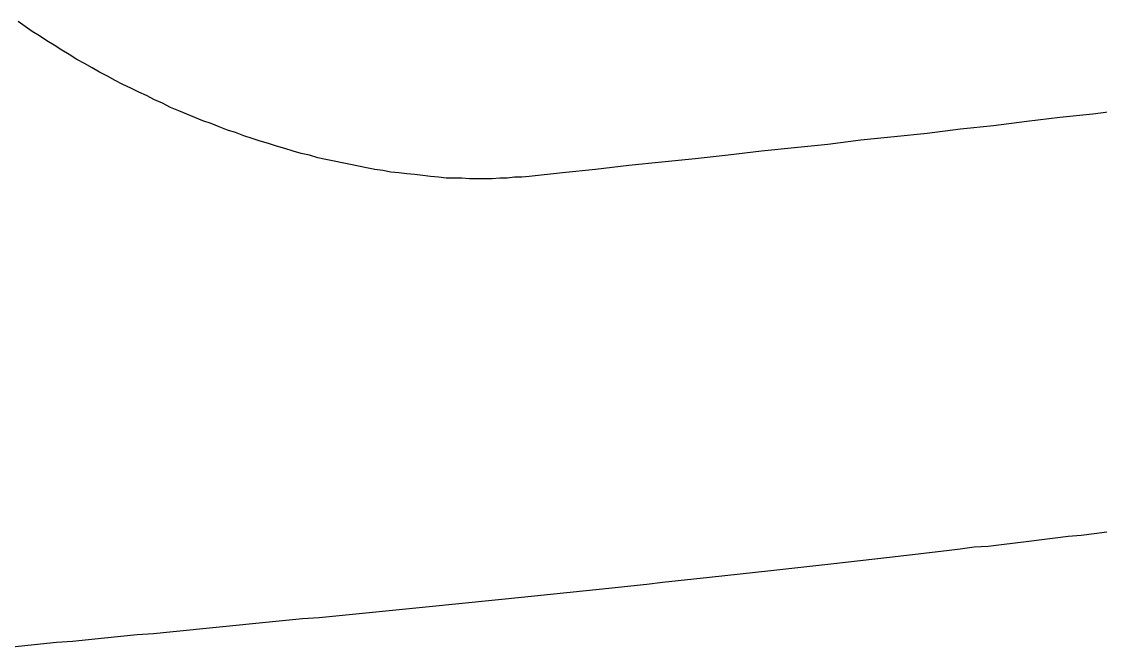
# Model space of a CAD drawing. Header units: millimetres. Extents: x 41 to 1041, y 1148 to 1248.
# Drawn here: x 91.41 to 104.22, y 1194.66 to 1202.1 of the extents above; entities that cross this region are included whole.
import ezdxf

# ---------------------------------------------------------------- set-up
doc = ezdxf.new("R2010")
doc.units = ezdxf.units.MM

msp = doc.modelspace()

# ---------------------------------------------------------------- linework, layer by layer
at = {"color": 3}
for points in [[(97.437, 1200.256, 0), (97.351, 1200.246, 0), (97.264, 1200.246, 0), (97.177, 1200.236, 0), (97.088, 1200.236, 0), (96.999, 1200.226, 0), (96.91, 1200.226, 0), (96.819, 1200.226, 0), (96.729, 1200.226, 0), (96.637, 1200.236, 0), (96.545, 1200.236, 0), (96.453, 1200.236, 0), (96.36, 1200.246, 0), (96.267, 1200.256, 0), (96.173, 1200.266, 0), (96.079, 1200.276, 0), (95.984, 1200.286, 0), (95.889, 1200.296, 0), (95.794, 1200.306, 0), (95.699, 1200.326, 0), (95.603, 1200.336, 0), (95.506, 1200.356, 0), (95.41, 1200.376, 0), (95.313, 1200.396, 0), (95.217, 1200.416, 0), (95.119, 1200.436, 0), (95.022, 1200.456, 0), (94.925, 1200.476, 0), (94.828, 1200.506, 0), (94.73, 1200.526, 0), (94.632, 1200.556, 0), (94.535, 1200.586, 0), (94.437, 1200.616, 0), (94.34, 1200.646, 0), (94.242, 1200.676, 0), (94.145, 1200.706, 0), (94.047, 1200.736, 0), (93.95, 1200.776, 0), (93.853, 1200.806, 0), (93.756, 1200.846, 0), (93.659, 1200.886, 0), (93.562, 1200.916, 0), (93.466, 1200.956, 0), (93.37, 1200.996, 0), (93.274, 1201.036, 0), (93.178, 1201.076, 0), (93.083, 1201.126, 0), (92.988, 1201.166, 0), (92.893, 1201.216, 0), (92.799, 1201.256, 0), (92.705, 1201.306, 0), (92.612, 1201.346, 0), (92.519, 1201.396, 0), (92.427, 1201.446, 0), (92.335, 1201.496, 0), (92.244, 1201.546, 0), (92.153, 1201.596, 0), (92.063, 1201.646, 0), (91.973, 1201.706, 0), (91.884, 1201.756, 0), (91.796, 1201.816, 0), (91.708, 1201.866, 0), (91.621, 1201.926, 0), (91.535, 1201.976, 0), (91.45, 1202.036, 0), (91.365, 1202.096, 0)], [(104.529, 1201.046, 0), (104.135, 1200.996, 0), (103.742, 1200.956, 0), (103.348, 1200.906, 0), (102.954, 1200.856, 0), (102.56, 1200.816, 0), (102.166, 1200.766, 0), (101.772, 1200.726, 0), (101.378, 1200.686, 0), (100.984, 1200.636, 0), (100.59, 1200.596, 0), (100.196, 1200.556, 0), (99.802, 1200.506, 0), (99.408, 1200.466, 0), (99.014, 1200.426, 0), (98.62, 1200.386, 0), (98.226, 1200.336, 0), (97.832, 1200.296, 0), (97.437, 1200.256, 0)], [(104.301, 1196.026, 0), (104.149, 1196.006, 0), (103.996, 1195.986, 0), (103.842, 1195.976, 0), (103.686, 1195.956, 0), (103.529, 1195.936, 0), (103.371, 1195.916, 0), (103.211, 1195.896, 0), (103.05, 1195.876, 0), (102.888, 1195.856, 0), (102.724, 1195.846, 0), (102.559, 1195.826, 0), (102.393, 1195.806, 0), (102.225, 1195.786, 0), (102.057, 1195.766, 0), (101.887, 1195.746, 0), (101.716, 1195.726, 0), (101.544, 1195.706, 0), (101.37, 1195.686, 0), (101.196, 1195.666, 0), (101.02, 1195.646, 0), (100.844, 1195.626, 0), (100.666, 1195.606, 0), (100.487, 1195.586, 0), (100.308, 1195.566, 0), (100.127, 1195.546, 0), (99.945, 1195.526, 0), (99.762, 1195.506, 0), (99.578, 1195.486, 0), (99.394, 1195.466, 0), (99.208, 1195.446, 0), (99.022, 1195.426, 0), (98.834, 1195.406, 0), (98.646, 1195.386, 0), (98.457, 1195.366, 0), (98.267, 1195.346, 0), (98.076, 1195.326, 0), (97.885, 1195.306, 0), (97.692, 1195.286, 0), (97.499, 1195.266, 0), (97.306, 1195.246, 0), (97.111, 1195.226, 0), (96.916, 1195.206, 0), (96.72, 1195.186, 0), (96.524, 1195.166, 0), (96.327, 1195.146, 0), (96.13, 1195.126, 0), (95.933, 1195.106, 0), (95.735, 1195.086, 0), (95.537, 1195.066, 0), (95.339, 1195.046, 0), (95.141, 1195.026, 0), (94.943, 1195.006, 0), (94.745, 1194.996, 0), (94.547, 1194.976, 0), (94.349, 1194.956, 0), (94.152, 1194.936, 0), (93.955, 1194.916, 0), (93.758, 1194.896, 0), (93.561, 1194.876, 0), (93.365, 1194.856, 0), (93.17, 1194.836, 0), (92.975, 1194.816, 0), (92.781, 1194.806, 0), (92.587, 1194.786, 0), (92.394, 1194.766, 0), (92.203, 1194.746, 0), (92.012, 1194.726, 0), (91.822, 1194.716, 0), (91.633, 1194.696, 0), (91.445, 1194.676, 0), (91.258, 1194.656, 0)]]:
    msp.add_polyline3d(points, dxfattribs=at)

doc.saveas('drawing.dxf')
